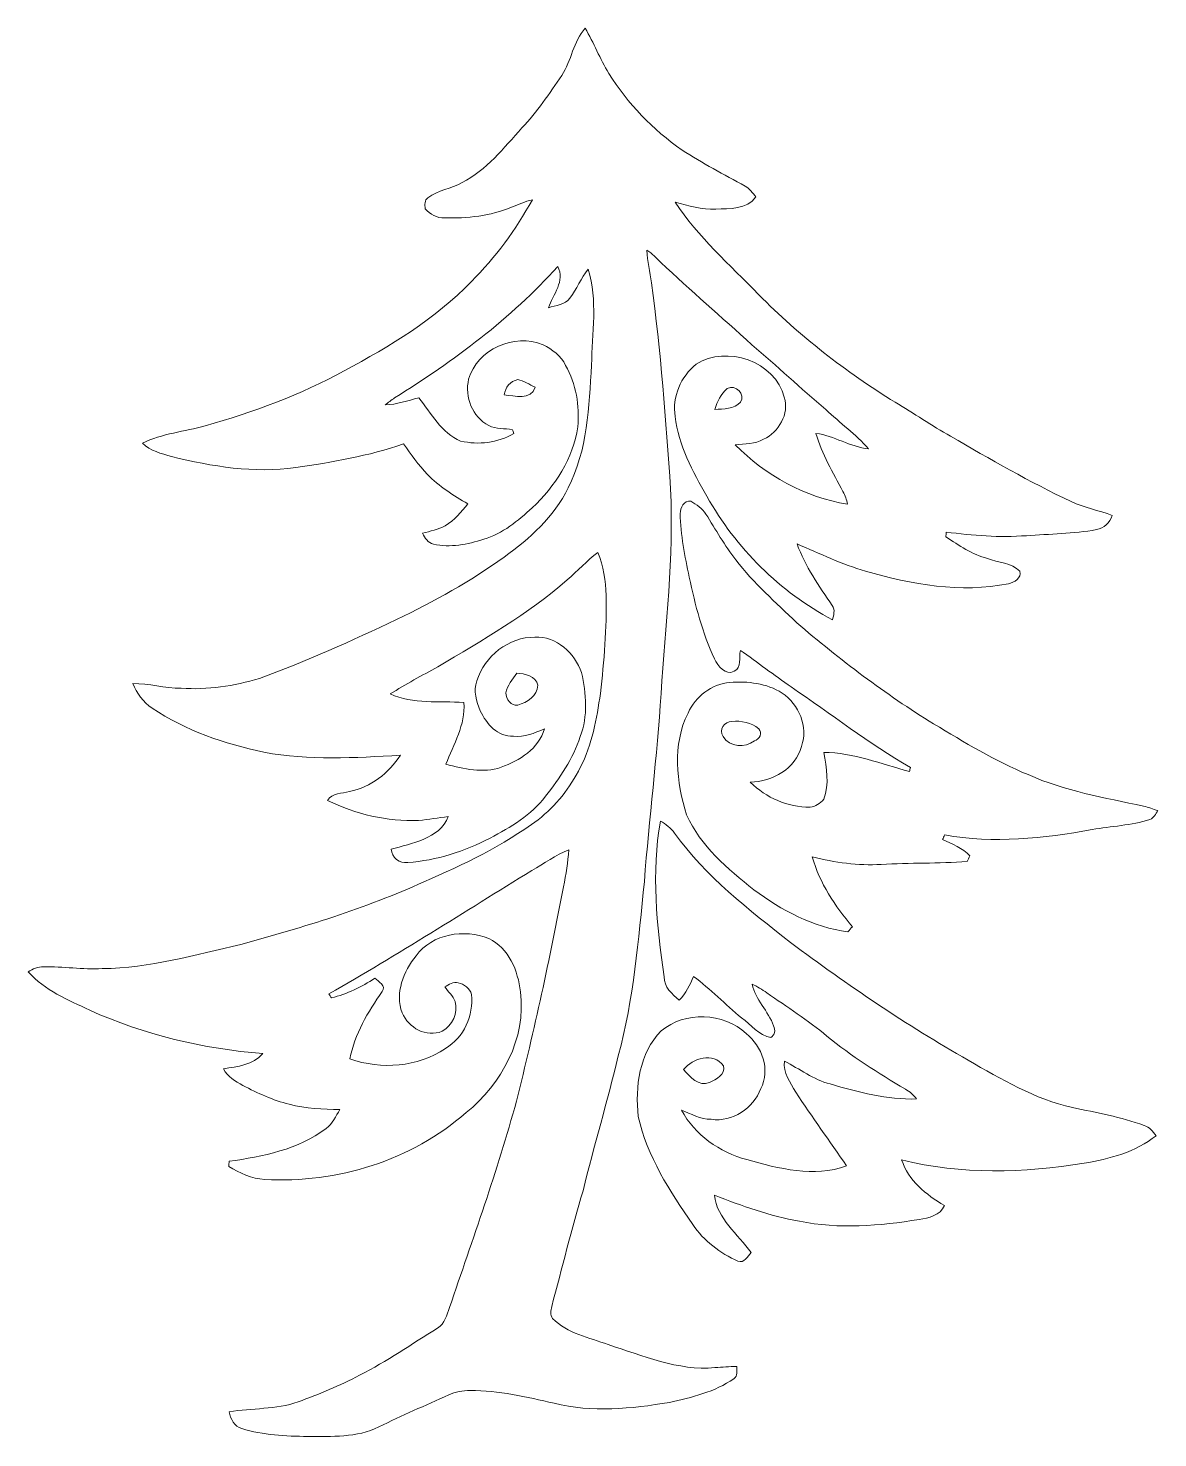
# Model space of a CAD drawing. Header units: centimetres. Extents: x -12.9 to 12.9, y -16.1 to 16.1.
import ezdxf

# ---------------------------------------------------------------- set-up
doc = ezdxf.new("R2010")
doc.units = ezdxf.units.CM
doc.header["$MEASUREMENT"] = 0
doc.layers.add('Layer 1', color=7, linetype='Continuous')

msp = doc.modelspace()

# ---------------------------------------------------------------- linework, layer by layer
at = {"layer": 'Layer 1', "color": 253, "lineweight": 9}
for points, knots in [([(-0.70997, 14.99412), (-0.48772, 15.33102), (-0.45421, 15.76635), (-0.17939, 16.07115), (-0.17939, 16.07115), (0.01923, 15.73672), (0.15646, 15.37018), (0.36213, 15.03963), (0.36213, 15.03963), (0.79146, 14.34995), (1.36755, 13.75587), (2.03218, 13.29056), (2.03218, 13.29056), (2.49467, 12.98646), (2.98997, 12.7374), (3.47187, 12.46682), (3.47187, 12.46682), (3.57523, 12.40861), (3.64614, 12.31125), (3.71811, 12.22023), (3.71811, 12.22023), (3.51597, 11.9246), (3.11627, 11.9567), (2.803, 11.94365), (2.803, 11.94365), (2.48339, 11.92848), (2.17788, 12.02373), (1.87236, 12.09993), (1.87236, 12.09993), (2.40119, 11.30865), (3.12015, 10.67012), (3.78161, 9.99279), (3.78161, 9.99279), (4.71329, 9.0484), (5.7688, 8.23102), (6.89699, 7.53463), (6.89699, 7.53463), (7.32314, 7.28134), (7.73342, 7.00229), (8.16452, 6.75676), (8.16452, 6.75676), (9.06798, 6.23853), (9.96862, 5.70972), (10.91477, 5.27086), (10.91477, 5.27086), (11.21075, 5.11952), (11.54519, 5.07683), (11.85069, 4.95019), (11.85069, 4.95019), (11.79707, 4.78791), (11.6616, 4.65949), (11.49368, 4.62845), (11.49368, 4.62845), (10.96734, 4.52685), (10.42794, 4.53073), (9.89524, 4.4891), (9.89524, 4.4891), (9.28247, 4.44465), (8.66723, 4.48875), (8.06045, 4.57236), (8.06045, 4.57236), (8.05974, 4.54414), (8.05833, 4.48769), (8.05798, 4.45947), (8.05798, 4.45947), (8.35819, 4.27037), (8.65382, 4.0573), (9.00413, 3.97017), (9.00413, 3.97017), (9.24437, 3.87033), (9.55517, 3.87104), (9.74708, 3.67807), (9.74708, 3.67807), (9.79118, 3.51861), (9.61267, 3.4216), (9.4832, 3.39338), (9.4832, 3.39338), (8.39382, 3.17148), (7.2734, 3.37397), (6.22177, 3.67948), (6.22177, 3.67948), (5.67955, 3.83012), (5.17755, 4.08905), (4.65791, 4.29931), (4.65791, 4.29931), (4.84523, 3.78955), (5.15674, 3.33693), (5.4633, 2.89243), (5.4633, 2.89243), (5.53244, 2.79436), (5.49575, 2.67265), (5.46612, 2.56788), (5.46612, 2.56788), (4.26738, 3.20746), (3.26161, 4.20335), (2.59769, 5.38798), (2.59769, 5.38798), (2.27666, 5.95701), (1.95422, 6.55038), (1.87661, 7.21043), (1.87661, 7.21043), (1.80111, 7.6567), (2.00749, 8.12377), (2.35639, 8.40211), (2.35639, 8.40211), (3.04712, 8.84697), (4.15837, 8.46562), (4.36687, 7.65035), (4.36687, 7.65035), (4.48505, 7.26441), (4.24198, 6.85307), (3.8945, 6.69008), (3.8945, 6.69008), (3.69941, 6.57508), (3.46411, 6.59166), (3.2475, 6.55991), (3.2475, 6.55991), (3.9393, 5.87058), (4.84065, 5.35941), (5.8122, 5.20842), (5.8122, 5.20842), (5.78856, 5.3079), (5.75716, 5.40597), (5.70707, 5.49558), (5.70707, 5.49558), (5.47776, 5.92667), (5.2287, 6.35248), (5.09006, 6.82379), (5.09006, 6.82379), (5.50599, 6.76946), (5.86935, 6.51793), (6.2895, 6.46854), (6.2895, 6.46854), (6.00375, 6.80509), (5.63545, 7.06156), (5.31725, 7.36636), (5.31725, 7.36636), (4.74292, 7.84896), (4.19965, 8.36684), (3.62321, 8.84697), (3.62321, 8.84697), (2.93847, 9.47985), (2.22374, 10.07993), (1.55064, 10.72551), (1.55064, 10.72551), (1.45186, 10.82676), (1.35097, 10.928), (1.22926, 11.00209), (1.22926, 11.00209), (1.24231, 10.75232), (1.29946, 10.50785), (1.33368, 10.26055), (1.33368, 10.26055), (1.5517, 8.70021), (1.66282, 7.12753), (1.77077, 5.55626), (1.77077, 5.55626), (1.84733, 3.99451), (1.65224, 2.44052), (1.55487, 0.88477), (1.55487, 0.88477), (1.46315, -0.54716), (1.28218, -1.97132), (1.17246, -3.40149), (1.17246, -3.40149), (1.03488, -4.7364), (0.92975, -6.08507), (0.57592, -7.3847), (0.57592, -7.3847), (0.32862, -8.41481), (0.02841, -9.43152), (-0.22737, -10.45986), (-0.22737, -10.45986), (-0.48984, -11.33475), (-0.70644, -12.22199), (-0.9421, -13.10429), (-0.9421, -13.10429), (-0.95868, -13.19248), (-0.98478, -13.2962), (-0.92446, -13.37451), (-0.92446, -13.37451), (-0.58509, -13.71847), (-0.0912, -13.81019), (0.34413, -13.97318), (0.34413, -13.97318), (1.13577, -14.22189), (1.93587, -14.57502), (2.78431, -14.49882), (2.78431, -14.49882), (2.94976, -14.48718), (3.11627, -14.47201), (3.28278, -14.47095), (3.28278, -14.47095), (3.27749, -14.56479), (3.311, -14.68932), (3.21752, -14.75105), (3.21752, -14.75105), (2.78254, -15.05162), (2.25337, -15.17827), (1.74467, -15.29151), (1.74467, -15.29151), (0.87825, -15.43862), (-0.02451, -15.52469), (-0.88742, -15.31267), (-0.88742, -15.31267), (-1.51748, -15.16592), (-2.15495, -15.01634), (-2.80547, -15.01846), (-2.80547, -15.01846), (-2.97339, -15.0174), (-3.14061, -15.05409), (-3.29407, -15.12041), (-3.29407, -15.12041), (-3.82606, -15.36453), (-4.36792, -15.58714), (-4.89002, -15.85242), (-4.89002, -15.85242), (-5.39204, -16.09972), (-5.96777, -16.06656), (-6.51069, -16.07115), (-6.51069, -16.07115), (-7.01587, -16.05668), (-7.53481, -16.04575), (-8.01952, -15.88735), (-8.01952, -15.88735), (-8.19061, -15.84008), (-8.27423, -15.66792), (-8.30773, -15.50706), (-8.30773, -15.50706), (-7.78493, -15.41463), (-7.23847, -15.4619), (-6.7333, -15.2774), (-6.7333, -15.2774), (-6.25281, -15.10559), (-5.78044, -14.90769), (-5.32783, -14.67168), (-5.32783, -14.67168), (-4.708, -14.35771), (-4.13826, -13.95801), (-3.54771, -13.595), (-3.54771, -13.595), (-3.38473, -13.49411), (-3.34063, -13.29443), (-3.27572, -13.12827), (-3.27572, -13.12827), (-2.74585, -11.563), (-2.18246, -10.00759), (-1.74678, -8.41305), (-1.74678, -8.41305), (-1.34144, -6.79344), (-0.98514, -5.16114), (-0.67222, -3.52143), (-0.67222, -3.52143), (-0.61895, -3.24203), (-0.5738, -2.96122), (-0.5491, -2.67794), (-0.5491, -2.67794), (-0.85073, -2.79965), (-1.11496, -2.99473), (-1.39753, -3.15313), (-1.39753, -3.15313), (-2.93564, -4.10103), (-4.46035, -5.07154), (-6.02809, -5.97006), (-6.02809, -5.97006), (-6.01363, -5.99264), (-5.98541, -6.03815), (-5.97094, -6.06073), (-5.97094, -6.06073), (-5.61464, -5.97112), (-5.28373, -5.81096), (-4.97752, -5.61023), (-4.97752, -5.61023), (-4.89532, -5.69101), (-4.71929, -5.78027), (-4.80995, -5.91573), (-4.80995, -5.91573), (-5.13804, -6.38175), (-5.44636, -6.8834), (-5.54867, -7.45314), (-5.54867, -7.45314), (-4.83429, -7.69761), (-4.00103, -7.64823), (-3.37062, -7.21219), (-3.37062, -7.21219), (-2.94517, -6.96983), (-2.72574, -6.45901), (-2.77513, -5.98206), (-2.77513, -5.98206), (-2.80829, -5.842), (-2.94023, -5.74464), (-3.0757, -5.7143), (-3.0757, -5.7143), (-3.18788, -5.68713), (-3.28983, -5.76016), (-3.38579, -5.80708), (-3.38579, -5.80708), (-3.30571, -5.91644), (-3.20164, -6.0131), (-3.14661, -6.13939), (-3.14661, -6.13939), (-3.0697, -6.4001), (-3.21575, -6.69255), (-3.444, -6.82272), (-3.444, -6.82272), (-3.81159, -6.96948), (-4.21094, -6.74441), (-4.35628, -6.4008), (-4.35628, -6.4008), (-4.52701, -5.95136), (-4.32524, -5.45148), (-4.03984, -5.09729), (-4.03984, -5.09729), (-3.67083, -4.59528), (-2.93423, -4.47746), (-2.38072, -4.705), (-2.38072, -4.705), (-1.91929, -4.92654), (-1.70868, -5.4416), (-1.65824, -5.92314), (-1.65824, -5.92314), (-1.51536, -6.9843), (-2.08616, -8.02533), (-2.89578, -8.67728), (-2.89578, -8.67728), (-4.14638, -9.77406), (-5.84324, -10.29653), (-7.49389, -10.20481), (-7.49389, -10.20481), (-7.79057, -10.18186), (-8.0668, -10.06193), (-8.31585, -9.90493), (-8.31585, -9.90493), (-8.31339, -9.87602), (-8.3088, -9.81816), (-8.30669, -9.78922), (-8.30669, -9.78922), (-7.53551, -9.68058), (-6.72871, -9.51865), (-6.09406, -9.04029), (-6.09406, -9.04029), (-5.94554, -8.93304), (-5.87181, -8.75736), (-5.77692, -8.60672), (-5.77692, -8.60672), (-6.16497, -8.60108), (-6.55902, -8.59437), (-6.93438, -8.48606), (-6.93438, -8.48606), (-7.30656, -8.39929), (-7.65299, -8.22925), (-7.99377, -8.06062), (-7.99377, -8.06062), (-8.15993, -7.96043), (-8.34761, -7.86307), (-8.43404, -7.67962), (-8.43404, -7.67962), (-8.11901, -7.62353), (-7.756, -7.5946), (-7.53692, -7.33178), (-7.53692, -7.33178), (-8.89688, -7.22031), (-10.2452, -6.90633), (-11.4898, -6.34048), (-11.4898, -6.34048), (-11.98686, -6.10447), (-12.51674, -5.88363), (-12.89456, -5.46841), (-12.89456, -5.46841), (-12.78767, -5.40456), (-12.67549, -5.33471), (-12.54214, -5.35411), (-12.54214, -5.35411), (-12.09481, -5.33753), (-11.64926, -5.41867), (-11.20193, -5.39221), (-11.20193, -5.39221), (-10.1249, -5.37528), (-9.08103, -5.07894), (-8.03857, -4.83976), (-8.03857, -4.83976), (-6.61864, -4.44924), (-5.20083, -4.02379), (-3.85922, -3.4096), (-3.85922, -3.4096), (-2.9494, -3.01908), (-2.05229, -2.58269), (-1.2536, -1.99249), (-1.2536, -1.99249), (-0.84261, -1.68028), (-0.52511, -1.26013), (-0.28946, -0.80397), (-0.28946, -0.80397), (-0.02558, -0.27658), (0.08732, 0.30975), (0.16811, 0.88936), (0.16811, 0.88936), (0.25595, 1.63055), (0.31698, 2.37702), (0.29828, 3.12385), (0.29828, 3.12385), (0.29616, 3.45935), (0.22772, 3.79202), (0.11413, 4.10634), (0.11413, 4.10634), (-0.13741, 3.9176), (-0.35225, 3.68654), (-0.58967, 3.48192), (-0.58967, 3.48192), (-1.48396, 2.69558), (-2.52431, 2.10538), (-3.54101, 1.49614), (-3.54101, 1.49614), (-3.90931, 1.29858), (-4.2762, 1.0982), (-4.63073, 0.87701), (-4.63073, 0.87701), (-4.11075, 0.63148), (-3.50362, 0.72779), (-2.94764, 0.67875), (-2.94764, 0.67875), (-2.90636, 0.16969), (-3.18435, -0.27163), (-3.35862, -0.72814), (-3.35862, -0.72814), (-2.95152, -0.82727), (-2.50807, -0.94333), (-2.09709, -0.79728), (-2.09709, -0.79728), (-1.67658, -0.64206), (-1.23984, -0.37571), (-1.10896, 0.08079), (-1.10896, 0.08079), (-1.33474, -0.01235), (-1.56299, -0.12205), (-1.81734, -0.08678), (-1.81734, -0.08678), (-2.17611, -0.11006), (-2.43223, 0.19897), (-2.57721, 0.49249), (-2.57721, 0.49249), (-2.66612, 0.70486), (-2.73103, 0.94792), (-2.65272, 1.1744), (-2.65272, 1.1744), (-2.47809, 1.73885), (-1.92564, 2.18123), (-1.32486, 2.171), (-1.32486, 2.171), (-0.83485, 2.20593), (-0.41399, 1.80023), (-0.263, 1.36279), (-0.263, 1.36279), (-0.15293, 0.88618), (-0.11342, 0.36901), (-0.29052, -0.09736), (-0.29052, -0.09736), (-0.45773, -0.59937), (-0.75971, -1.04352), (-1.08215, -1.45803), (-1.08215, -1.45803), (-1.40706, -1.88772), (-1.8819, -2.16571), (-2.35039, -2.41336), (-2.35039, -2.41336), (-2.93388, -2.71251), (-3.5717, -2.92735), (-4.22928, -2.96827), (-4.22928, -2.96827), (-4.42154, -3.00038), (-4.58488, -2.85644), (-4.60922, -2.66453), (-4.60922, -2.66453), (-4.13685, -2.53506), (-3.51596, -2.43276), (-3.30289, -1.9237), (-3.30289, -1.9237), (-3.52937, -1.95051), (-3.75409, -1.98967), (-3.98128, -2.00837), (-3.98128, -2.00837), (-4.69742, -2.03306), (-5.41991, -1.87113), (-6.06055, -1.55258), (-6.06055, -1.55258), (-5.95225, -1.38148), (-5.73035, -1.40088), (-5.55925, -1.34585), (-5.55925, -1.34585), (-5.07311, -1.25907), (-4.66426, -0.92428), (-4.39755, -0.52), (-4.39755, -0.52), (-5.43437, -0.58314), (-6.48494, -0.64029), (-7.51294, -0.45473), (-7.51294, -0.45473), (-8.40899, -0.25999), (-9.30186, 0.03705), (-10.06599, 0.55599), (-10.06599, 0.55599), (-10.26883, 0.68898), (-10.41347, 0.89324), (-10.50661, 1.11443), (-10.50661, 1.11443), (-10.13513, 1.12078), (-9.7753, 1.00648), (-9.40382, 1.00789), (-9.40382, 1.00789), (-8.79952, 0.9638), (-8.1945, 1.05799), (-7.61665, 1.23226), (-7.61665, 1.23226), (-6.54597, 1.61538), (-5.51233, 2.09269), (-4.48328, 2.57457), (-4.48328, 2.57457), (-3.63132, 2.98874), (-2.79489, 3.44453), (-2.02724, 4.00157), (-2.02724, 4.00157), (-1.44092, 4.41925), (-0.88989, 4.92337), (-0.56639, 5.57813), (-0.56639, 5.57813), (-0.12506, 6.44102), (-0.08908, 7.43268), (-0.03228, 8.38024), (-0.03228, 8.38024), (-0.02311, 9.10802), (0.11413, 9.86015), (-0.11236, 10.56817), (-0.11236, 10.56817), (-0.27464, 10.36497), (-0.36989, 10.11732), (-0.52688, 9.91059), (-0.52688, 9.91059), (-0.64118, 9.75749), (-0.84826, 9.74267), (-1.01618, 9.69045), (-1.01618, 9.69045), (-0.91811, 9.98679), (-0.6253, 10.30958), (-0.80487, 10.63273), (-0.80487, 10.63273), (-1.8759, 9.43998), (-3.17659, 8.47937), (-4.53055, 7.63235), (-4.53055, 7.63235), (-4.60464, 7.58297), (-4.67589, 7.52934), (-4.74398, 7.47184), (-4.74398, 7.47184), (-4.48046, 7.48525), (-4.22999, 7.57027), (-3.97704, 7.63729), (-3.97704, 7.63729), (-3.69306, 7.28205), (-3.46164, 6.83402), (-3.02172, 6.6474), (-3.02172, 6.6474), (-2.61285, 6.55568), (-2.17259, 6.60295), (-1.81028, 6.82026), (-1.81028, 6.82026), (-1.81699, 6.84213), (-1.83004, 6.88588), (-1.83674, 6.90775), (-1.83674, 6.90775), (-2.01701, 6.9402), (-2.21597, 6.91445), (-2.38108, 7.00617), (-2.38108, 7.00617), (-2.75926, 7.19068), (-2.93176, 7.66163), (-2.83898, 8.0578), (-2.83898, 8.0578), (-2.64354, 8.74431), (-1.79053, 9.11967), (-1.14142, 8.84803), (-1.14142, 8.84803), (-0.93081, 8.74325), (-0.7329, 8.58944), (-0.62424, 8.37635), (-0.62424, 8.37635), (-0.38471, 7.95232), (-0.30604, 7.45385), (-0.3459, 6.97231), (-0.3459, 6.97231), (-0.45174, 6.25582), (-0.8666, 5.61517), (-1.38695, 5.12622), (-1.38695, 5.12622), (-1.71362, 4.83024), (-2.06358, 4.53214), (-2.49431, 4.40585), (-2.49431, 4.40585), (-2.86191, 4.29261), (-3.26055, 4.20794), (-3.64261, 4.29755), (-3.64261, 4.29755), (-3.76996, 4.32083), (-3.83311, 4.44042), (-3.89026, 4.54308), (-3.89026, 4.54308), (-3.71564, 4.59282), (-3.53396, 4.62739), (-3.37238, 4.71418), (-3.37238, 4.71418), (-3.16177, 4.83659), (-3.01255, 5.03273), (-2.85486, 5.213), (-2.85486, 5.213), (-3.18118, 5.41091), (-3.51491, 5.60953), (-3.7809, 5.88716), (-3.7809, 5.88716), (-3.98234, 6.10306), (-4.15273, 6.34472), (-4.32629, 6.58284), (-4.32629, 6.58284), (-5.12287, 6.30803), (-5.95613, 6.16409), (-6.78762, 6.04203), (-6.78762, 6.04203), (-7.73624, 5.90798), (-8.69756, 6.06849), (-9.61937, 6.29533), (-9.61937, 6.29533), (-9.85043, 6.36941), (-10.11009, 6.41668), (-10.28506, 6.59942), (-10.28506, 6.59942), (-9.83562, 6.81744), (-9.32939, 6.86788), (-8.85173, 6.99488), (-8.85173, 6.99488), (-7.75635, 7.30921), (-6.67544, 7.69797), (-5.67814, 8.25465), (-5.67814, 8.25465), (-4.63356, 8.81028), (-3.60522, 9.43505), (-2.77725, 10.29089), (-2.77725, 10.29089), (-2.21809, 10.83275), (-1.76901, 11.47587), (-1.38448, 12.15038), (-1.38448, 12.15038), (-1.5517, 12.12568), (-1.70269, 12.04666), (-1.85791, 11.98493), (-1.85791, 11.98493), (-2.34016, 11.78631), (-2.87073, 11.7281), (-3.38826, 11.74292), (-3.38826, 11.74292), (-3.56535, 11.72952), (-3.7174, 11.82547), (-3.82994, 11.95141), (-3.82994, 11.95141), (-3.8384, 12.03537), (-3.85075, 12.14791), (-3.76891, 12.20012), (-3.76891, 12.20012), (-3.53784, 12.37651), (-3.24009, 12.41108), (-2.98821, 12.5462), (-2.98821, 12.5462), (-2.43082, 12.83406), (-2.03712, 13.33818), (-1.62366, 13.79362), (-1.62366, 13.79362), (-1.27723, 14.16051), (-0.99889, 14.58243), (-0.70997, 14.99412), (-0.70997, 14.99412), (-0.70997, 14.99412), (-0.70997, 14.99412), (-0.70997, 14.99412)], [0, 0, 0, 0, 0.00584795, 0.00584795, 0.00584795, 0.00584795, 0.01169591, 0.01169591, 0.01169591, 0.01169591, 0.01754386, 0.01754386, 0.01754386, 0.01754386, 0.02339181, 0.02339181, 0.02339181, 0.02339181, 0.02923977, 0.02923977, 0.02923977, 0.02923977, 0.03508772, 0.03508772, 0.03508772, 0.03508772, 0.04093567, 0.04093567, 0.04093567, 0.04093567, 0.04678363, 0.04678363, 0.04678363, 0.04678363, 0.05263158, 0.05263158, 0.05263158, 0.05263158, 0.05847953, 0.05847953, 0.05847953, 0.05847953, 0.06432749, 0.06432749, 0.06432749, 0.06432749, 0.07017544, 0.07017544, 0.07017544, 0.07017544, 0.07602339, 0.07602339, 0.07602339, 0.07602339, 0.08187135, 0.08187135, 0.08187135, 0.08187135, 0.0877193, 0.0877193, 0.0877193, 0.0877193, 0.09356725, 0.09356725, 0.09356725, 0.09356725, 0.0994152, 0.0994152, 0.0994152, 0.0994152, 0.10526316, 0.10526316, 0.10526316, 0.10526316, 0.11111111, 0.11111111, 0.11111111, 0.11111111, 0.11695906, 0.11695906, 0.11695906, 0.11695906, 0.12280702, 0.12280702, 0.12280702, 0.12280702, 0.12865497, 0.12865497, 0.12865497, 0.12865497, 0.13450292, 0.13450292, 0.13450292, 0.13450292, 0.14035088, 0.14035088, 0.14035088, 0.14035088, 0.14619883, 0.14619883, 0.14619883, 0.14619883, 0.15204678, 0.15204678, 0.15204678, 0.15204678, 0.15789474, 0.15789474, 0.15789474, 0.15789474, 0.16374269, 0.16374269, 0.16374269, 0.16374269, 0.16959064, 0.16959064, 0.16959064, 0.16959064, 0.1754386, 0.1754386, 0.1754386, 0.1754386, 0.18128655, 0.18128655, 0.18128655, 0.18128655, 0.1871345, 0.1871345, 0.1871345, 0.1871345, 0.19298246, 0.19298246, 0.19298246, 0.19298246, 0.19883041, 0.19883041, 0.19883041, 0.19883041, 0.20467836, 0.20467836, 0.20467836, 0.20467836, 0.21052632, 0.21052632, 0.21052632, 0.21052632, 0.21637427, 0.21637427, 0.21637427, 0.21637427, 0.22222222, 0.22222222, 0.22222222, 0.22222222, 0.22807018, 0.22807018, 0.22807018, 0.22807018, 0.23391813, 0.23391813, 0.23391813, 0.23391813, 0.23976608, 0.23976608, 0.23976608, 0.23976608, 0.24561404, 0.24561404, 0.24561404, 0.24561404, 0.25146199, 0.25146199, 0.25146199, 0.25146199, 0.25730994, 0.25730994, 0.25730994, 0.25730994, 0.26315789, 0.26315789, 0.26315789, 0.26315789, 0.26900585, 0.26900585, 0.26900585, 0.26900585, 0.2748538, 0.2748538, 0.2748538, 0.2748538, 0.28070175, 0.28070175, 0.28070175, 0.28070175, 0.28654971, 0.28654971, 0.28654971, 0.28654971, 0.29239766, 0.29239766, 0.29239766, 0.29239766, 0.29824561, 0.29824561, 0.29824561, 0.29824561, 0.30409357, 0.30409357, 0.30409357, 0.30409357, 0.30994152, 0.30994152, 0.30994152, 0.30994152, 0.31578947, 0.31578947, 0.31578947, 0.31578947, 0.32163743, 0.32163743, 0.32163743, 0.32163743, 0.32748538, 0.32748538, 0.32748538, 0.32748538, 0.33333333, 0.33333333, 0.33333333, 0.33333333, 0.33918129, 0.33918129, 0.33918129, 0.33918129, 0.34502924, 0.34502924, 0.34502924, 0.34502924, 0.35087719, 0.35087719, 0.35087719, 0.35087719, 0.35672515, 0.35672515, 0.35672515, 0.35672515, 0.3625731, 0.3625731, 0.3625731, 0.3625731, 0.36842105, 0.36842105, 0.36842105, 0.36842105, 0.37426901, 0.37426901, 0.37426901, 0.37426901, 0.38011696, 0.38011696, 0.38011696, 0.38011696, 0.38596491, 0.38596491, 0.38596491, 0.38596491, 0.39181287, 0.39181287, 0.39181287, 0.39181287, 0.39766082, 0.39766082, 0.39766082, 0.39766082, 0.40350877, 0.40350877, 0.40350877, 0.40350877, 0.40935673, 0.40935673, 0.40935673, 0.40935673, 0.41520468, 0.41520468, 0.41520468, 0.41520468, 0.42105263, 0.42105263, 0.42105263, 0.42105263, 0.42690058, 0.42690058, 0.42690058, 0.42690058, 0.43274854, 0.43274854, 0.43274854, 0.43274854, 0.43859649, 0.43859649, 0.43859649, 0.43859649, 0.44444444, 0.44444444, 0.44444444, 0.44444444, 0.4502924, 0.4502924, 0.4502924, 0.4502924, 0.45614035, 0.45614035, 0.45614035, 0.45614035, 0.4619883, 0.4619883, 0.4619883, 0.4619883, 0.46783626, 0.46783626, 0.46783626, 0.46783626, 0.47368421, 0.47368421, 0.47368421, 0.47368421, 0.47953216, 0.47953216, 0.47953216, 0.47953216, 0.48538012, 0.48538012, 0.48538012, 0.48538012, 0.49122807, 0.49122807, 0.49122807, 0.49122807, 0.49707602, 0.49707602, 0.49707602, 0.49707602, 0.50292398, 0.50292398, 0.50292398, 0.50292398, 0.50877193, 0.50877193, 0.50877193, 0.50877193, 0.51461988, 0.51461988, 0.51461988, 0.51461988, 0.52046784, 0.52046784, 0.52046784, 0.52046784, 0.52631579, 0.52631579, 0.52631579, 0.52631579, 0.53216374, 0.53216374, 0.53216374, 0.53216374, 0.5380117, 0.5380117, 0.5380117, 0.5380117, 0.54385965, 0.54385965, 0.54385965, 0.54385965, 0.5497076, 0.5497076, 0.5497076, 0.5497076, 0.55555556, 0.55555556, 0.55555556, 0.55555556, 0.56140351, 0.56140351, 0.56140351, 0.56140351, 0.56725146, 0.56725146, 0.56725146, 0.56725146, 0.57309942, 0.57309942, 0.57309942, 0.57309942, 0.57894737, 0.57894737, 0.57894737, 0.57894737, 0.58479532, 0.58479532, 0.58479532, 0.58479532, 0.59064327, 0.59064327, 0.59064327, 0.59064327, 0.59649123, 0.59649123, 0.59649123, 0.59649123, 0.60233918, 0.60233918, 0.60233918, 0.60233918, 0.60818713, 0.60818713, 0.60818713, 0.60818713, 0.61403509, 0.61403509, 0.61403509, 0.61403509, 0.61988304, 0.61988304, 0.61988304, 0.61988304, 0.62573099, 0.62573099, 0.62573099, 0.62573099, 0.63157895, 0.63157895, 0.63157895, 0.63157895, 0.6374269, 0.6374269, 0.6374269, 0.6374269, 0.64327485, 0.64327485, 0.64327485, 0.64327485, 0.64912281, 0.64912281, 0.64912281, 0.64912281, 0.65497076, 0.65497076, 0.65497076, 0.65497076, 0.66081871, 0.66081871, 0.66081871, 0.66081871, 0.66666667, 0.66666667, 0.66666667, 0.66666667, 0.67251462, 0.67251462, 0.67251462, 0.67251462, 0.67836257, 0.67836257, 0.67836257, 0.67836257, 0.68421053, 0.68421053, 0.68421053, 0.68421053, 0.69005848, 0.69005848, 0.69005848, 0.69005848, 0.69590643, 0.69590643, 0.69590643, 0.69590643, 0.70175439, 0.70175439, 0.70175439, 0.70175439, 0.70760234, 0.70760234, 0.70760234, 0.70760234, 0.71345029, 0.71345029, 0.71345029, 0.71345029, 0.71929825, 0.71929825, 0.71929825, 0.71929825, 0.7251462, 0.7251462, 0.7251462, 0.7251462, 0.73099415, 0.73099415, 0.73099415, 0.73099415, 0.73684211, 0.73684211, 0.73684211, 0.73684211, 0.74269006, 0.74269006, 0.74269006, 0.74269006, 0.74853801, 0.74853801, 0.74853801, 0.74853801, 0.75438596, 0.75438596, 0.75438596, 0.75438596, 0.76023392, 0.76023392, 0.76023392, 0.76023392, 0.76608187, 0.76608187, 0.76608187, 0.76608187, 0.77192982, 0.77192982, 0.77192982, 0.77192982, 0.77777778, 0.77777778, 0.77777778, 0.77777778, 0.78362573, 0.78362573, 0.78362573, 0.78362573, 0.78947368, 0.78947368, 0.78947368, 0.78947368, 0.79532164, 0.79532164, 0.79532164, 0.79532164, 0.80116959, 0.80116959, 0.80116959, 0.80116959, 0.80701754, 0.80701754, 0.80701754, 0.80701754, 0.8128655, 0.8128655, 0.8128655, 0.8128655, 0.81871345, 0.81871345, 0.81871345, 0.81871345, 0.8245614, 0.8245614, 0.8245614, 0.8245614, 0.83040936, 0.83040936, 0.83040936, 0.83040936, 0.83625731, 0.83625731, 0.83625731, 0.83625731, 0.84210526, 0.84210526, 0.84210526, 0.84210526, 0.84795322, 0.84795322, 0.84795322, 0.84795322, 0.85380117, 0.85380117, 0.85380117, 0.85380117, 0.85964912, 0.85964912, 0.85964912, 0.85964912, 0.86549708, 0.86549708, 0.86549708, 0.86549708, 0.87134503, 0.87134503, 0.87134503, 0.87134503, 0.87719298, 0.87719298, 0.87719298, 0.87719298, 0.88304094, 0.88304094, 0.88304094, 0.88304094, 0.88888889, 0.88888889, 0.88888889, 0.88888889, 0.89473684, 0.89473684, 0.89473684, 0.89473684, 0.9005848, 0.9005848, 0.9005848, 0.9005848, 0.90643275, 0.90643275, 0.90643275, 0.90643275, 0.9122807, 0.9122807, 0.9122807, 0.9122807, 0.91812865, 0.91812865, 0.91812865, 0.91812865, 0.92397661, 0.92397661, 0.92397661, 0.92397661, 0.92982456, 0.92982456, 0.92982456, 0.92982456, 0.93567251, 0.93567251, 0.93567251, 0.93567251, 0.94152047, 0.94152047, 0.94152047, 0.94152047, 0.94736842, 0.94736842, 0.94736842, 0.94736842, 0.95321637, 0.95321637, 0.95321637, 0.95321637, 0.95906433, 0.95906433, 0.95906433, 0.95906433, 0.96491228, 0.96491228, 0.96491228, 0.96491228, 0.97076023, 0.97076023, 0.97076023, 0.97076023, 0.97660819, 0.97660819, 0.97660819, 0.97660819, 0.98245614, 0.98245614, 0.98245614, 0.98245614, 0.98830409, 0.98830409, 0.98830409, 0.98830409, 1, 1, 1, 1]), ([(-1.71927, 8.04969), (-1.88966, 8.01794), (-2.00325, 7.87224), (-2.02901, 7.70467), (-2.02901, 7.70467), (-1.79794, 7.67822), (-1.40706, 7.57415), (-1.32274, 7.8793), (-1.32274, 7.8793), (-1.45327, 7.93892), (-1.57674, 8.02323), (-1.71927, 8.04969), (-1.71927, 8.04969), (-1.71927, 8.04969), (-1.71927, 8.04969), (-1.71927, 8.04969)], [0, 0, 0, 0, 0.2, 0.2, 0.2, 0.2, 0.4, 0.4, 0.4, 0.4, 0.6, 0.6, 0.6, 0.6, 1, 1, 1, 1]), ([(3.06124, 7.84508), (2.91554, 7.72443), (2.8351, 7.54698), (2.77866, 7.37095), (2.77866, 7.37095), (2.97974, 7.38223), (3.22281, 7.3713), (3.36745, 7.53358), (3.36745, 7.53358), (3.49127, 7.70926), (3.25738, 7.9555), (3.06124, 7.84508), (3.06124, 7.84508), (3.06124, 7.84508), (3.06124, 7.84508), (3.06124, 7.84508)], [0, 0, 0, 0, 0.2, 0.2, 0.2, 0.2, 0.4, 0.4, 0.4, 0.4, 0.6, 0.6, 0.6, 0.6, 1, 1, 1, 1]), ([(1.99126, 4.99393), (1.99056, 5.12516), (2.07699, 5.29732), (2.23149, 5.27404), (2.23149, 5.27404), (2.35955, 5.19642), (2.49644, 5.11317), (2.57722, 4.98158), (2.57722, 4.98158), (2.79947, 4.62916), (3.00514, 4.26439), (3.26267, 3.9356), (3.26267, 3.9356), (3.66837, 3.40502), (4.17354, 2.96475), (4.6512, 2.5019), (4.6512, 2.5019), (5.63369, 1.6563), (6.67227, 0.87454), (7.77717, 0.19474), (7.77717, 0.19474), (8.47637, -0.22612), (9.17911, -0.64876), (9.93334, -0.9652), (9.93334, -0.9652), (10.76978, -1.34021), (11.68065, -1.48837), (12.5693, -1.68522), (12.5693, -1.68522), (12.68043, -1.70956), (12.78802, -1.74696), (12.89456, -1.78681), (12.89456, -1.78681), (12.84376, -1.85913), (12.80602, -1.95651), (12.7157, -1.98755), (12.7157, -1.98755), (12.28743, -2.12549), (11.83447, -2.14065), (11.3942, -2.21861), (11.3942, -2.21861), (10.28754, -2.42076), (9.14207, -2.53894), (8.02623, -2.34209), (8.02623, -2.34209), (8.01106, -2.37596), (7.99589, -2.41018), (7.98143, -2.4444), (7.98143, -2.4444), (8.1998, -2.54917), (8.43933, -2.63419), (8.6062, -2.81905), (8.6062, -2.81905), (8.58468, -2.86209), (8.56316, -2.90513), (8.54234, -2.94887), (8.54234, -2.94887), (7.88829, -2.99226), (7.23213, -2.97745), (6.57772, -3.01378), (6.57772, -3.01378), (6.04785, -3.04483), (5.5201, -2.96651), (5.00645, -2.84339), (5.00645, -2.84339), (5.17296, -3.44029), (5.52962, -3.96593), (5.92332, -4.43617), (5.92332, -4.43617), (5.88804, -4.47358), (5.85347, -4.51096), (5.81925, -4.54943), (5.81925, -4.54943), (5.02444, -4.45276), (4.3076, -4.05836), (3.67119, -3.59375), (3.67119, -3.59375), (3.07746, -3.11009), (2.45411, -2.60033), (2.13625, -1.88313), (2.13625, -1.88313), (1.90624, -1.13418), (1.80676, -0.28468), (2.16906, 0.44133), (2.16906, 0.44133), (2.34226, 0.81669), (2.70564, 1.10455), (3.12438, 1.14089), (3.12438, 1.14089), (3.53184, 1.16982), (3.96611, 1.12219), (4.31748, 0.89783), (4.31748, 0.89783), (4.70165, 0.64171), (4.91861, 0.12736), (4.76092, -0.3189), (4.76092, -0.3189), (4.62863, -0.82656), (4.0924, -1.12678), (3.59146, -1.13701), (3.59146, -1.13701), (3.95306, -1.4919), (4.44412, -1.71309), (4.95459, -1.70815), (4.95459, -1.70815), (5.07983, -1.69969), (5.18566, -1.61678), (5.26751, -1.52718), (5.26751, -1.52718), (5.40156, -1.18146), (5.32713, -0.80892), (5.26892, -0.4565), (5.26892, -0.4565), (5.94414, -0.46179), (6.58055, -0.72355), (7.22648, -0.89147), (7.22648, -0.89147), (7.23142, -0.86925), (7.24095, -0.82444), (7.24589, -0.80187), (7.24589, -0.80187), (6.29832, -0.25188), (5.42767, 0.4177), (4.52597, 1.03717), (4.52597, 1.03717), (4.13368, 1.30705), (3.75656, 1.59809), (3.36604, 1.87044), (3.36604, 1.87044), (3.32335, 1.7138), (3.40661, 1.47391), (3.22457, 1.39489), (3.22457, 1.39489), (3.02137, 1.28412), (2.85592, 1.52118), (2.77125, 1.67852), (2.77125, 1.67852), (2.49221, 2.26802), (2.33734, 2.90725), (2.19587, 3.54119), (2.19587, 3.54119), (2.10274, 4.02097), (1.99514, 4.50286), (1.99126, 4.99393), (1.99126, 4.99393), (1.99126, 4.99393), (1.99126, 4.99393), (1.99126, 4.99393)], [0, 0, 0, 0, 0.02631579, 0.02631579, 0.02631579, 0.02631579, 0.05263158, 0.05263158, 0.05263158, 0.05263158, 0.07894737, 0.07894737, 0.07894737, 0.07894737, 0.10526316, 0.10526316, 0.10526316, 0.10526316, 0.13157895, 0.13157895, 0.13157895, 0.13157895, 0.15789474, 0.15789474, 0.15789474, 0.15789474, 0.18421053, 0.18421053, 0.18421053, 0.18421053, 0.21052632, 0.21052632, 0.21052632, 0.21052632, 0.23684211, 0.23684211, 0.23684211, 0.23684211, 0.26315789, 0.26315789, 0.26315789, 0.26315789, 0.28947368, 0.28947368, 0.28947368, 0.28947368, 0.31578947, 0.31578947, 0.31578947, 0.31578947, 0.34210526, 0.34210526, 0.34210526, 0.34210526, 0.36842105, 0.36842105, 0.36842105, 0.36842105, 0.39473684, 0.39473684, 0.39473684, 0.39473684, 0.42105263, 0.42105263, 0.42105263, 0.42105263, 0.44736842, 0.44736842, 0.44736842, 0.44736842, 0.47368421, 0.47368421, 0.47368421, 0.47368421, 0.5, 0.5, 0.5, 0.5, 0.52631579, 0.52631579, 0.52631579, 0.52631579, 0.55263158, 0.55263158, 0.55263158, 0.55263158, 0.57894737, 0.57894737, 0.57894737, 0.57894737, 0.60526316, 0.60526316, 0.60526316, 0.60526316, 0.63157895, 0.63157895, 0.63157895, 0.63157895, 0.65789474, 0.65789474, 0.65789474, 0.65789474, 0.68421053, 0.68421053, 0.68421053, 0.68421053, 0.71052632, 0.71052632, 0.71052632, 0.71052632, 0.73684211, 0.73684211, 0.73684211, 0.73684211, 0.76315789, 0.76315789, 0.76315789, 0.76315789, 0.78947368, 0.78947368, 0.78947368, 0.78947368, 0.81578947, 0.81578947, 0.81578947, 0.81578947, 0.84210526, 0.84210526, 0.84210526, 0.84210526, 0.86842105, 0.86842105, 0.86842105, 0.86842105, 0.89473684, 0.89473684, 0.89473684, 0.89473684, 0.92105263, 0.92105263, 0.92105263, 0.92105263, 0.94736842, 0.94736842, 0.94736842, 0.94736842, 1, 1, 1, 1]), ([(-1.7422, 1.35044), (-1.82898, 1.20333), (-1.96304, 1.0728), (-1.99337, 0.90065), (-1.99337, 0.90065), (-1.97715, 0.76589), (-1.87802, 0.59091), (-1.71715, 0.62266), (-1.71715, 0.62266), (-1.50795, 0.68087), (-1.26418, 0.8315), (-1.26101, 1.07386), (-1.26101, 1.07386), (-1.2977, 1.29329), (-1.56016, 1.34127), (-1.7422, 1.35044)], [0, 0, 0, 0, 0.2, 0.2, 0.2, 0.2, 0.4, 0.4, 0.4, 0.4, 0.6, 0.6, 0.6, 0.6, 1, 1, 1, 1]), ([(3.1706, 0.24907), (3.00056, 0.25154), (2.86121, 0.06421), (2.9681, -0.09701), (2.9681, -0.09701), (3.12932, -0.33231), (3.46728, -0.36936), (3.68424, -0.19226), (3.68424, -0.19226), (3.80277, -0.16015), (3.8818, -0.00987), (3.78372, 0.0822), (3.78372, 0.0822), (3.62109, 0.22684), (3.38191, 0.27094), (3.1706, 0.24907)], [0, 0, 0, 0, 0.2, 0.2, 0.2, 0.2, 0.4, 0.4, 0.4, 0.4, 0.6, 0.6, 0.6, 0.6, 1, 1, 1, 1]), ([(1.54006, -2.02354), (1.66494, -2.09408), (1.77219, -2.18546), (1.86178, -2.29729), (1.86178, -2.29729), (2.56982, -3.29777), (3.56183, -4.04354), (4.5115, -4.79813), (4.5115, -4.79813), (5.81325, -5.76439), (7.15593, -6.68056), (8.56457, -7.48418), (8.56457, -7.48418), (9.3248, -7.90858), (10.08504, -8.37424), (10.94652, -8.56262), (10.94652, -8.56262), (11.49545, -8.67975), (12.05248, -8.77535), (12.58059, -8.97149), (12.58059, -8.97149), (12.69912, -9.01064), (12.78626, -9.10343), (12.85505, -9.20433), (12.85505, -9.20433), (12.38833, -9.58039), (11.79178, -9.73491), (11.21252, -9.83368), (11.21252, -9.83368), (9.83422, -10.04817), (8.40617, -10.10885), (7.04621, -9.75219), (7.04621, -9.75219), (7.19579, -10.23126), (7.60925, -10.54912), (8.02164, -10.79924), (8.02164, -10.79924), (7.92957, -11.02678), (7.66322, -11.08111), (7.44662, -11.11638), (7.44662, -11.11638), (6.54562, -11.26243), (5.61429, -11.34357), (4.71294, -11.15731), (4.71294, -11.15731), (4.04443, -11.03419), (3.3992, -10.81335), (2.77019, -10.56111), (2.77019, -10.56111), (2.83017, -11.10227), (3.311, -11.4554), (3.60804, -11.87415), (3.60804, -11.87415), (3.53078, -11.96093), (3.45105, -12.1218), (3.30959, -12.06924), (3.30959, -12.06924), (2.90072, -11.8872), (2.5296, -11.60392), (2.2756, -11.23174), (2.2756, -11.23174), (1.75208, -10.47503), (1.23596, -9.67776), (1.03452, -8.76653), (1.03452, -8.76653), (0.95974, -8.08955), (1.05357, -7.31944), (1.55664, -6.81355), (1.55664, -6.81355), (2.09604, -6.35953), (2.98292, -6.39269), (3.49727, -6.87282), (3.49727, -6.87282), (3.85922, -7.1628), (4.05748, -7.69867), (3.82888, -8.13118), (3.82888, -8.13118), (3.66378, -8.58097), (3.18118, -8.89988), (2.69858, -8.83109), (2.69858, -8.83109), (2.45305, -8.83285), (2.23855, -8.70515), (2.01701, -8.61941), (2.01701, -8.61941), (2.32852, -9.18634), (2.88943, -9.58603), (3.50926, -9.75078), (3.50926, -9.75078), (4.24163, -9.95539), (5.04138, -10.16353), (5.78715, -9.89577), (5.78715, -9.89577), (5.4065, -9.32992), (5.00045, -8.78135), (4.62932, -8.20914), (4.62932, -8.20914), (4.50022, -7.99359), (4.34006, -7.76887), (4.36898, -7.50464), (4.36898, -7.50464), (4.71823, -7.67715), (5.02938, -7.92726), (5.41462, -8.02392), (5.41462, -8.02392), (6.05455, -8.21513), (6.71495, -8.38517), (7.38841, -8.36719), (7.38841, -8.36719), (7.31856, -8.27546), (7.23177, -8.19785), (7.13123, -8.14106), (7.13123, -8.14106), (6.50893, -7.77875), (5.89898, -7.38999), (5.34159, -6.93209), (5.34159, -6.93209), (4.9052, -6.57296), (4.43037, -6.26534), (3.96716, -5.9429), (3.96716, -5.9429), (3.86063, -5.86776), (3.75021, -5.79896), (3.63168, -5.74534), (3.63168, -5.74534), (3.70788, -6.10341), (4.00315, -6.36094), (4.12415, -6.70066), (4.12415, -6.70066), (4.1693, -6.79909), (4.15167, -6.90774), (4.06348, -6.96419), (4.06348, -6.96419), (3.79007, -6.91727), (3.60487, -6.67279), (3.39355, -6.51722), (3.39355, -6.51722), (3.0189, -6.21136), (2.68165, -5.86035), (2.29677, -5.56789), (2.29677, -5.56789), (2.20998, -5.76192), (2.11897, -5.96018), (1.96974, -6.11541), (1.96974, -6.11541), (1.80782, -5.97218), (1.6212, -5.8159), (1.62261, -5.57601), (1.62261, -5.57601), (1.46033, -4.40337), (1.32416, -3.19793), (1.54006, -2.02354), (1.54006, -2.02354), (1.54006, -2.02354), (1.54006, -2.02354), (1.54006, -2.02354)], [0, 0, 0, 0, 0.025, 0.025, 0.025, 0.025, 0.05, 0.05, 0.05, 0.05, 0.075, 0.075, 0.075, 0.075, 0.1, 0.1, 0.1, 0.1, 0.125, 0.125, 0.125, 0.125, 0.15, 0.15, 0.15, 0.15, 0.175, 0.175, 0.175, 0.175, 0.2, 0.2, 0.2, 0.2, 0.225, 0.225, 0.225, 0.225, 0.25, 0.25, 0.25, 0.25, 0.275, 0.275, 0.275, 0.275, 0.3, 0.3, 0.3, 0.3, 0.325, 0.325, 0.325, 0.325, 0.35, 0.35, 0.35, 0.35, 0.375, 0.375, 0.375, 0.375, 0.4, 0.4, 0.4, 0.4, 0.425, 0.425, 0.425, 0.425, 0.45, 0.45, 0.45, 0.45, 0.475, 0.475, 0.475, 0.475, 0.5, 0.5, 0.5, 0.5, 0.525, 0.525, 0.525, 0.525, 0.55, 0.55, 0.55, 0.55, 0.575, 0.575, 0.575, 0.575, 0.6, 0.6, 0.6, 0.6, 0.625, 0.625, 0.625, 0.625, 0.65, 0.65, 0.65, 0.65, 0.675, 0.675, 0.675, 0.675, 0.7, 0.7, 0.7, 0.7, 0.725, 0.725, 0.725, 0.725, 0.75, 0.75, 0.75, 0.75, 0.775, 0.775, 0.775, 0.775, 0.8, 0.8, 0.8, 0.8, 0.825, 0.825, 0.825, 0.825, 0.85, 0.85, 0.85, 0.85, 0.875, 0.875, 0.875, 0.875, 0.9, 0.9, 0.9, 0.9, 0.925, 0.925, 0.925, 0.925, 0.95, 0.95, 0.95, 0.95, 1, 1, 1, 1]), ([(2.06675, -7.69691), (2.21492, -7.85707), (2.41424, -8.0966), (2.65942, -7.98971), (2.65942, -7.98971), (2.81182, -7.91916), (3.03654, -7.81403), (2.97869, -7.60907), (2.97869, -7.60907), (2.74021, -7.29086), (2.2823, -7.42915), (2.06675, -7.69691)], [0, 0, 0, 0, 0.25, 0.25, 0.25, 0.25, 0.5, 0.5, 0.5, 0.5, 1, 1, 1, 1])]:
    msp.add_open_spline(points, degree=3, knots=knots, dxfattribs=at)

doc.saveas('drawing.dxf')
